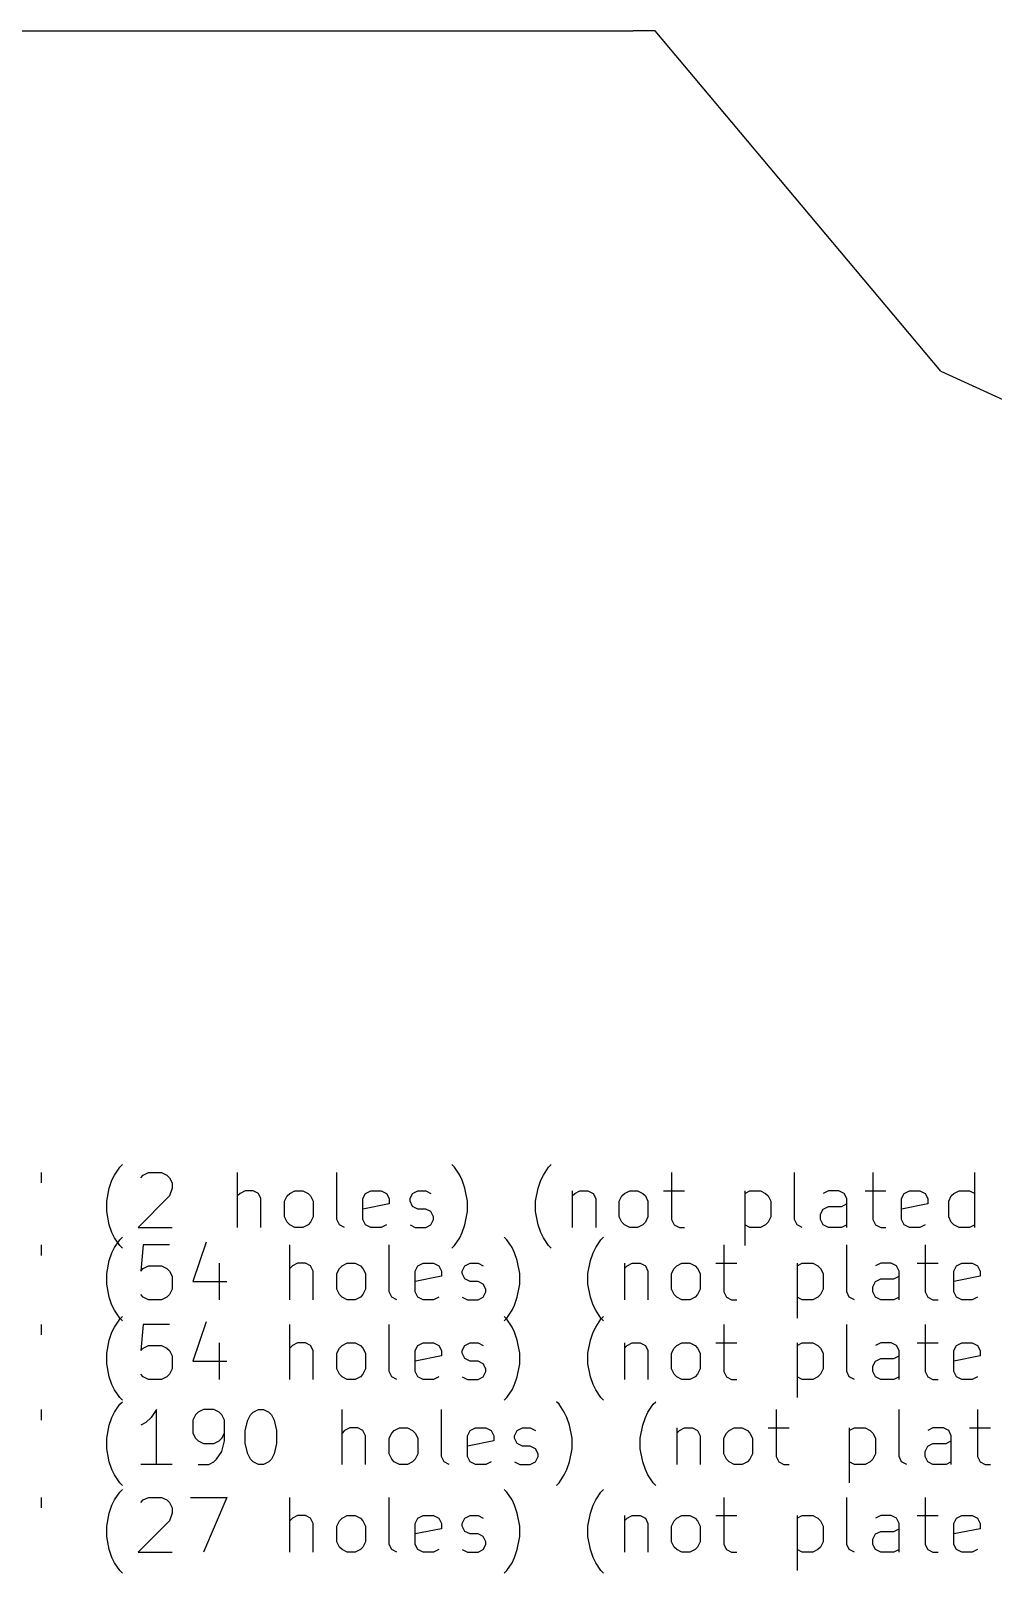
# Model space of a CAD drawing. Extents: x 81 to 220, y -169 to -27.
# Drawn here: x 115.4 to 150.4, y -169.1 to -112.9 of the extents above; entities that cross this region are included whole.
import ezdxf

# ---------------------------------------------------------------- set-up
doc = ezdxf.new("R2010")
doc.units = 0
doc.layers.add('BLACK', color=7, linetype='CONTINUOUS')

msp = doc.modelspace()

# ---------------------------------------------------------------- linework, layer by layer
at = {"layer": 'BLACK', "linetype": 'CONTINUOUS'}
for p, q in [((83.8939, -112.9361), (132.2939, -112.9361)), ((132.2939, -112.9361), (137.2939, -112.9361)), ((138.0939, -112.9361), (137.2939, -112.9361)), ((148.4939, -125.3361), (138.0939, -112.9361)), ((148.4939, -125.3361), (187.4939, -143.2361)), ((115.737161, -154.537005), (115.737161, -154.917957)), ((118.403828, -154.632243), (118.594304, -154.346528)), ((118.594304, -154.346528), (118.689543, -154.25129)), ((119.451447, -154.632243), (119.641923, -154.537005)), ((119.641923, -154.537005), (120.118114, -154.537005)), ((120.118114, -154.537005), (120.30859, -154.632243)), ((122.880019, -156.537005), (122.880019, -154.537005)), ((126.499067, -156.25129), (126.499067, -154.537005)), ((130.784782, -154.346528), (130.689544, -154.25129)), ((130.975258, -154.632243), (130.784782, -154.346528)), ((134.022877, -154.632243), (134.213353, -154.346528)), ((134.213353, -154.346528), (134.308592, -154.25129)), ((138.689544, -154.537005), (138.689544, -156.25129)), ((143.165735, -156.25129), (143.165735, -154.537005)), ((146.022878, -154.537005), (146.022878, -156.25129)), ((149.737164, -156.537005), (149.737164, -154.537005)), ((118.118114, -155.584624), (118.213352, -155.108433)), ((118.213352, -155.108433), (118.30859, -154.822719)), ((118.30859, -154.822719), (118.403828, -154.632243)), ((119.356209, -154.727481), (119.451447, -154.632243)), ((120.30859, -154.632243), (120.403828, -154.727481)), ((120.403828, -154.727481), (120.499066, -154.917957)), ((120.499066, -155.108433), (120.403828, -155.394147)), ((120.499066, -154.917957), (120.499066, -155.108433)), ((131.070496, -154.822719), (130.975258, -154.632243)), ((131.165734, -155.108433), (131.070496, -154.822719)), ((131.260972, -155.584624), (131.165734, -155.108433)), ((133.737163, -155.584624), (133.832401, -155.108433)), ((133.832401, -155.108433), (133.927639, -154.822719)), ((133.927639, -154.822719), (134.022877, -154.632243)), ((118.118114, -155.965576), (118.118114, -155.584624)), ((120.403828, -155.394147), (119.260971, -156.537005)), ((122.975257, -155.298909), (122.880019, -155.394147)), ((123.165733, -155.203671), (122.975257, -155.298909)), ((123.451448, -155.203671), (123.165733, -155.203671)), ((123.641924, -155.298909), (123.451448, -155.203671)), ((123.737162, -155.489386), (123.641924, -155.298909)), ((123.737162, -156.537005), (123.737162, -155.489386)), ((124.594305, -155.584624), (124.689543, -155.394147)), ((124.594305, -156.156052), (124.594305, -155.584624)), ((124.689543, -155.394147), (124.784781, -155.298909)), ((124.784781, -155.298909), (124.975257, -155.203671)), ((124.975257, -155.203671), (125.260972, -155.203671)), ((125.260972, -155.203671), (125.451448, -155.298909)), ((125.451448, -155.298909), (125.546686, -155.394147)), ((125.546686, -155.394147), (125.641924, -155.584624)), ((125.641924, -155.584624), (125.641924, -156.156052)), ((127.451448, -155.489386), (127.546686, -155.298909)), ((127.451448, -156.25129), (127.451448, -155.489386)), ((128.403829, -155.679862), (127.451448, -155.870338)), ((127.546686, -155.298909), (127.737162, -155.203671)), ((127.737162, -155.203671), (128.118115, -155.203671)), ((128.118115, -155.203671), (128.308591, -155.298909)), ((128.308591, -155.298909), (128.403829, -155.489386)), ((128.403829, -155.489386), (128.403829, -155.679862)), ((129.165734, -155.489386), (129.260972, -155.298909)), ((129.165734, -155.584624), (129.165734, -155.489386)), ((129.260972, -155.7751), (129.165734, -155.584624)), ((129.260972, -155.298909), (129.451448, -155.203671)), ((129.451448, -155.203671), (129.737162, -155.203671)), ((129.737162, -155.203671), (129.927639, -155.298909)), ((131.260972, -155.965576), (131.260972, -155.584624)), ((133.737163, -155.965576), (133.737163, -155.584624)), ((135.070496, -155.203671), (135.070496, -156.537005)), ((135.070496, -155.394147), (135.165734, -155.298909)), ((135.165734, -155.298909), (135.35621, -155.203671)), ((135.35621, -155.203671), (135.641925, -155.203671)), ((135.641925, -155.203671), (135.832401, -155.298909)), ((135.832401, -155.298909), (135.927639, -155.489386)), ((135.927639, -155.489386), (135.927639, -156.537005)), ((136.784782, -155.584624), (136.88002, -155.394147)), ((136.784782, -156.156052), (136.784782, -155.584624)), ((136.88002, -155.394147), (136.975258, -155.298909)), ((136.975258, -155.298909), (137.165734, -155.203671)), ((137.165734, -155.203671), (137.451449, -155.203671)), ((137.451449, -155.203671), (137.641925, -155.298909)), ((137.641925, -155.298909), (137.737163, -155.394147)), ((137.737163, -155.394147), (137.832401, -155.584624)), ((137.832401, -155.584624), (137.832401, -156.156052)), ((138.40383, -155.203671), (139.165734, -155.203671)), ((141.356211, -155.203671), (141.356211, -157.203671)), ((141.356211, -155.298909), (141.546687, -155.203671)), ((141.546687, -155.203671), (141.92764, -155.203671)), ((141.92764, -155.203671), (142.118116, -155.298909)), ((142.118116, -155.298909), (142.213354, -155.394147)), ((142.213354, -155.394147), (142.308592, -155.584624)), ((142.308592, -155.584624), (142.308592, -156.156052)), ((144.40383, -155.203671), (144.213354, -155.298909)), ((144.784783, -155.203671), (144.40383, -155.203671)), ((144.975259, -155.298909), (144.784783, -155.203671)), ((144.880021, -155.7751), (145.070497, -155.679862)), ((145.070497, -155.489386), (144.975259, -155.298909)), ((145.070497, -156.537005), (145.070497, -155.489386)), ((145.737164, -155.203671), (146.499068, -155.203671)), ((147.070497, -155.489386), (147.165735, -155.298909)), ((147.070497, -156.25129), (147.070497, -155.489386)), ((148.022878, -155.679862), (147.070497, -155.870338)), ((147.165735, -155.298909), (147.356211, -155.203671)), ((147.356211, -155.203671), (147.737164, -155.203671)), ((147.737164, -155.203671), (147.92764, -155.298909)), ((147.92764, -155.298909), (148.022878, -155.489386)), ((148.022878, -155.489386), (148.022878, -155.679862)), ((148.784783, -155.584624), (148.880021, -155.394147)), ((148.784783, -156.156052), (148.784783, -155.584624)), ((148.880021, -155.394147), (148.975259, -155.298909)), ((148.975259, -155.298909), (149.165735, -155.203671)), ((149.165735, -155.203671), (149.546688, -155.203671)), ((149.546688, -155.203671), (149.737164, -155.298909)), ((118.213352, -156.441767), (118.118114, -155.965576)), ((124.689543, -156.346528), (124.594305, -156.156052)), ((125.641924, -156.156052), (125.546686, -156.346528)), ((129.451448, -155.870338), (129.260972, -155.7751)), ((129.737162, -155.870338), (129.451448, -155.870338)), ((129.927639, -155.965576), (129.737162, -155.870338)), ((130.022877, -156.156052), (129.927639, -155.965576)), ((130.022877, -156.25129), (130.022877, -156.156052)), ((131.165734, -156.441767), (131.260972, -155.965576)), ((133.832401, -156.441767), (133.737163, -155.965576)), ((136.88002, -156.346528), (136.784782, -156.156052)), ((137.832401, -156.156052), (137.737163, -156.346528)), ((142.308592, -156.156052), (142.213354, -156.346528)), ((144.118116, -156.060814), (144.213354, -155.870338)), ((144.118116, -156.25129), (144.118116, -156.060814)), ((144.213354, -155.870338), (144.40383, -155.7751)), ((144.40383, -155.7751), (144.880021, -155.7751)), ((148.880021, -156.346528), (148.784783, -156.156052)), ((118.30859, -156.727481), (118.213352, -156.441767)), ((118.403828, -156.917957), (118.30859, -156.727481)), ((119.260971, -156.537005), (120.499066, -156.537005)), ((124.784781, -156.441767), (124.689543, -156.346528)), ((124.975257, -156.537005), (124.784781, -156.441767)), ((125.260972, -156.537005), (124.975257, -156.537005)), ((125.451448, -156.441767), (125.260972, -156.537005)), ((125.546686, -156.346528), (125.451448, -156.441767)), ((126.594305, -156.441767), (126.499067, -156.25129)), ((126.784781, -156.537005), (126.594305, -156.441767)), ((127.546686, -156.441767), (127.451448, -156.25129)), ((127.737162, -156.537005), (127.546686, -156.441767)), ((128.118115, -156.537005), (127.737162, -156.537005)), ((128.308591, -156.441767), (128.118115, -156.537005)), ((129.165734, -156.441767), (129.35621, -156.537005)), ((129.35621, -156.537005), (129.737162, -156.537005)), ((129.737162, -156.537005), (129.927639, -156.441767)), ((129.927639, -156.441767), (130.022877, -156.25129)), ((130.975258, -156.917957), (131.070496, -156.727481)), ((131.070496, -156.727481), (131.165734, -156.441767)), ((133.927639, -156.727481), (133.832401, -156.441767)), ((134.022877, -156.917957), (133.927639, -156.727481)), ((136.975258, -156.441767), (136.88002, -156.346528)), ((137.165734, -156.537005), (136.975258, -156.441767)), ((137.451449, -156.537005), (137.165734, -156.537005)), ((137.641925, -156.441767), (137.451449, -156.537005)), ((137.737163, -156.346528), (137.641925, -156.441767)), ((138.689544, -156.25129), (138.784782, -156.441767)), ((138.784782, -156.441767), (138.975258, -156.537005)), ((138.975258, -156.537005), (139.165734, -156.537005)), ((141.546687, -156.537005), (141.356211, -156.441767)), ((141.92764, -156.537005), (141.546687, -156.537005)), ((142.118116, -156.441767), (141.92764, -156.537005)), ((142.213354, -156.346528), (142.118116, -156.441767)), ((143.260973, -156.441767), (143.165735, -156.25129)), ((143.451449, -156.537005), (143.260973, -156.441767)), ((144.213354, -156.441767), (144.118116, -156.25129)), ((144.40383, -156.537005), (144.213354, -156.441767)), ((144.880021, -156.537005), (144.40383, -156.537005)), ((145.070497, -156.441767), (144.880021, -156.537005)), ((146.022878, -156.25129), (146.118116, -156.441767)), ((146.118116, -156.441767), (146.308592, -156.537005)), ((146.308592, -156.537005), (146.499068, -156.537005)), ((147.165735, -156.441767), (147.070497, -156.25129)), ((147.356211, -156.537005), (147.165735, -156.441767)), ((147.737164, -156.537005), (147.356211, -156.537005)), ((147.92764, -156.441767), (147.737164, -156.537005)), ((148.975259, -156.441767), (148.880021, -156.346528)), ((149.165735, -156.537005), (148.975259, -156.441767)), ((149.546688, -156.537005), (149.165735, -156.537005)), ((149.737164, -156.441767), (149.546688, -156.537005)), ((115.737161, -157.177005), (115.737161, -157.557957)), ((118.30859, -157.462719), (118.403828, -157.272243)), ((118.594304, -157.203671), (118.403828, -156.917957)), ((118.403828, -157.272243), (118.594304, -156.986528)), ((118.594304, -156.986528), (118.689543, -156.89129)), ((118.689543, -157.298909), (118.594304, -157.203671)), ((119.451447, -157.177005), (119.356209, -158.129386)), ((120.403828, -157.177005), (119.451447, -157.177005)), ((121.737161, -157.081767), (121.260971, -158.510338)), ((124.784781, -159.177005), (124.784781, -157.177005)), ((128.403829, -158.89129), (128.403829, -157.177005)), ((130.689544, -157.298909), (130.784782, -157.203671)), ((130.784782, -157.203671), (130.975258, -156.917957)), ((132.689544, -156.986528), (132.594306, -156.89129)), ((132.88002, -157.272243), (132.689544, -156.986528)), ((132.975258, -157.462719), (132.88002, -157.272243)), ((134.213353, -157.203671), (134.022877, -156.917957)), ((134.308592, -157.298909), (134.213353, -157.203671)), ((135.832401, -157.462719), (135.927639, -157.272243)), ((135.927639, -157.272243), (136.118115, -156.986528)), ((136.118115, -156.986528), (136.213354, -156.89129)), ((140.594306, -157.177005), (140.594306, -158.89129)), ((145.070497, -158.89129), (145.070497, -157.177005)), ((147.92764, -157.177005), (147.92764, -158.89129)), ((118.118114, -158.224624), (118.213352, -157.748433)), ((118.213352, -157.748433), (118.30859, -157.462719)), ((122.213352, -157.843671), (122.213352, -159.177005)), ((125.070495, -157.843671), (124.880019, -157.938909)), ((125.35621, -157.843671), (125.070495, -157.843671)), ((125.546686, -157.938909), (125.35621, -157.843671)), ((126.689543, -157.938909), (126.880019, -157.843671)), ((126.880019, -157.843671), (127.165734, -157.843671)), ((127.165734, -157.843671), (127.35621, -157.938909)), ((129.451448, -157.938909), (129.641924, -157.843671)), ((129.641924, -157.843671), (130.022877, -157.843671)), ((130.022877, -157.843671), (130.213353, -157.938909)), ((131.165734, -157.938909), (131.35621, -157.843671)), ((131.35621, -157.843671), (131.641924, -157.843671)), ((131.641924, -157.843671), (131.832401, -157.938909)), ((133.070496, -157.748433), (132.975258, -157.462719)), ((133.165734, -158.224624), (133.070496, -157.748433)), ((135.641925, -158.224624), (135.737163, -157.748433)), ((135.737163, -157.748433), (135.832401, -157.462719)), ((136.975258, -157.843671), (136.975258, -159.177005)), ((137.070496, -157.938909), (137.260972, -157.843671)), ((137.260972, -157.843671), (137.546687, -157.843671)), ((137.546687, -157.843671), (137.737163, -157.938909)), ((138.88002, -157.938909), (139.070496, -157.843671)), ((139.070496, -157.843671), (139.356211, -157.843671)), ((139.356211, -157.843671), (139.546687, -157.938909)), ((140.308592, -157.843671), (141.070496, -157.843671)), ((143.260973, -157.843671), (143.260973, -159.843671)), ((143.260973, -157.938909), (143.451449, -157.843671)), ((143.451449, -157.843671), (143.832402, -157.843671)), ((143.832402, -157.843671), (144.022878, -157.938909)), ((146.308592, -157.843671), (146.118116, -157.938909)), ((146.689545, -157.843671), (146.308592, -157.843671)), ((146.880021, -157.938909), (146.689545, -157.843671)), ((147.641926, -157.843671), (148.40383, -157.843671)), ((149.070497, -157.938909), (149.260973, -157.843671)), ((149.260973, -157.843671), (149.641926, -157.843671)), ((149.641926, -157.843671), (149.832402, -157.938909)), ((118.118114, -158.605576), (118.118114, -158.224624)), ((119.356209, -158.129386), (119.451447, -158.034147)), ((119.451447, -158.034147), (119.641923, -157.938909)), ((119.641923, -157.938909), (120.118114, -157.938909)), ((120.118114, -157.938909), (120.30859, -158.034147)), ((120.30859, -158.034147), (120.403828, -158.129386)), ((120.403828, -158.129386), (120.499066, -158.319862)), ((120.499066, -158.319862), (120.499066, -158.796052)), ((124.880019, -157.938909), (124.784781, -158.034147)), ((125.641924, -158.129386), (125.546686, -157.938909)), ((125.641924, -159.177005), (125.641924, -158.129386)), ((126.499067, -158.224624), (126.594305, -158.034147)), ((126.499067, -158.796052), (126.499067, -158.224624)), ((126.594305, -158.034147), (126.689543, -157.938909)), ((127.35621, -157.938909), (127.451448, -158.034147)), ((127.451448, -158.034147), (127.546686, -158.224624)), ((127.546686, -158.224624), (127.546686, -158.796052)), ((129.35621, -158.129386), (129.451448, -157.938909)), ((129.35621, -158.89129), (129.35621, -158.129386)), ((130.308591, -158.319862), (129.35621, -158.510338)), ((130.213353, -157.938909), (130.308591, -158.129386)), ((130.308591, -158.129386), (130.308591, -158.319862)), ((131.070496, -158.129386), (131.165734, -157.938909)), ((131.070496, -158.224624), (131.070496, -158.129386)), ((131.165734, -158.4151), (131.070496, -158.224624)), ((131.35621, -158.510338), (131.165734, -158.4151)), ((133.165734, -158.605576), (133.165734, -158.224624)), ((135.641925, -158.605576), (135.641925, -158.224624)), ((136.975258, -158.034147), (137.070496, -157.938909)), ((137.737163, -157.938909), (137.832401, -158.129386)), ((137.832401, -158.129386), (137.832401, -159.177005)), ((138.689544, -158.224624), (138.784782, -158.034147)), ((138.689544, -158.796052), (138.689544, -158.224624)), ((138.784782, -158.034147), (138.88002, -157.938909)), ((139.546687, -157.938909), (139.641925, -158.034147)), ((139.641925, -158.034147), (139.737163, -158.224624)), ((139.737163, -158.224624), (139.737163, -158.796052)), ((144.022878, -157.938909), (144.118116, -158.034147)), ((144.118116, -158.034147), (144.213354, -158.224624)), ((144.213354, -158.224624), (144.213354, -158.796052)), ((146.118116, -158.510338), (146.308592, -158.4151)), ((146.308592, -158.4151), (146.784783, -158.4151)), ((146.784783, -158.4151), (146.975259, -158.319862)), ((146.975259, -158.129386), (146.880021, -157.938909)), ((146.975259, -159.177005), (146.975259, -158.129386)), ((148.975259, -158.129386), (149.070497, -157.938909)), ((148.975259, -158.89129), (148.975259, -158.129386)), ((149.92764, -158.319862), (148.975259, -158.510338)), ((149.832402, -157.938909), (149.92764, -158.129386)), ((149.92764, -158.129386), (149.92764, -158.319862)), ((118.213352, -159.081767), (118.118114, -158.605576)), ((119.451447, -159.081767), (119.356209, -158.986528)), ((120.403828, -158.986528), (120.30859, -159.081767)), ((120.499066, -158.796052), (120.403828, -158.986528)), ((121.260971, -158.510338), (122.499066, -158.510338)), ((126.594305, -158.986528), (126.499067, -158.796052)), ((126.689543, -159.081767), (126.594305, -158.986528)), ((127.451448, -158.986528), (127.35621, -159.081767)), ((127.546686, -158.796052), (127.451448, -158.986528)), ((128.499067, -159.081767), (128.403829, -158.89129)), ((129.451448, -159.081767), (129.35621, -158.89129)), ((131.641924, -158.510338), (131.35621, -158.510338)), ((131.832401, -158.605576), (131.641924, -158.510338)), ((131.927639, -158.796052), (131.832401, -158.605576)), ((131.832401, -159.081767), (131.927639, -158.89129)), ((131.927639, -158.89129), (131.927639, -158.796052)), ((133.070496, -159.081767), (133.165734, -158.605576)), ((135.737163, -159.081767), (135.641925, -158.605576)), ((138.784782, -158.986528), (138.689544, -158.796052)), ((138.88002, -159.081767), (138.784782, -158.986528)), ((139.641925, -158.986528), (139.546687, -159.081767)), ((139.737163, -158.796052), (139.641925, -158.986528)), ((140.594306, -158.89129), (140.689544, -159.081767)), ((144.118116, -158.986528), (144.022878, -159.081767)), ((144.213354, -158.796052), (144.118116, -158.986528)), ((145.165735, -159.081767), (145.070497, -158.89129)), ((146.022878, -158.700814), (146.118116, -158.510338)), ((146.022878, -158.89129), (146.022878, -158.700814)), ((146.118116, -159.081767), (146.022878, -158.89129)), ((147.92764, -158.89129), (148.022878, -159.081767)), ((149.070497, -159.081767), (148.975259, -158.89129)), ((118.30859, -159.367481), (118.213352, -159.081767)), ((118.403828, -159.557957), (118.30859, -159.367481)), ((118.594304, -159.843671), (118.403828, -159.557957)), ((119.641923, -159.177005), (119.451447, -159.081767)), ((120.118114, -159.177005), (119.641923, -159.177005)), ((120.30859, -159.081767), (120.118114, -159.177005)), ((126.880019, -159.177005), (126.689543, -159.081767)), ((127.165734, -159.177005), (126.880019, -159.177005)), ((127.35621, -159.081767), (127.165734, -159.177005)), ((128.689543, -159.177005), (128.499067, -159.081767)), ((129.641924, -159.177005), (129.451448, -159.081767)), ((130.022877, -159.177005), (129.641924, -159.177005)), ((130.213353, -159.081767), (130.022877, -159.177005)), ((131.070496, -159.081767), (131.260972, -159.177005)), ((131.260972, -159.177005), (131.641924, -159.177005)), ((131.641924, -159.177005), (131.832401, -159.081767)), ((132.689544, -159.843671), (132.88002, -159.557957)), ((132.88002, -159.557957), (132.975258, -159.367481)), ((132.975258, -159.367481), (133.070496, -159.081767)), ((135.832401, -159.367481), (135.737163, -159.081767)), ((135.927639, -159.557957), (135.832401, -159.367481)), ((136.118115, -159.843671), (135.927639, -159.557957)), ((139.070496, -159.177005), (138.88002, -159.081767)), ((139.356211, -159.177005), (139.070496, -159.177005)), ((139.546687, -159.081767), (139.356211, -159.177005)), ((140.689544, -159.081767), (140.88002, -159.177005)), ((140.88002, -159.177005), (141.070496, -159.177005)), ((143.451449, -159.177005), (143.260973, -159.081767)), ((143.832402, -159.177005), (143.451449, -159.177005)), ((144.022878, -159.081767), (143.832402, -159.177005)), ((145.356211, -159.177005), (145.165735, -159.081767)), ((146.308592, -159.177005), (146.118116, -159.081767)), ((146.784783, -159.177005), (146.308592, -159.177005)), ((146.975259, -159.081767), (146.784783, -159.177005)), ((148.022878, -159.081767), (148.213354, -159.177005)), ((148.213354, -159.177005), (148.40383, -159.177005)), ((149.260973, -159.177005), (149.070497, -159.081767)), ((149.641926, -159.177005), (149.260973, -159.177005)), ((149.832402, -159.081767), (149.641926, -159.177005)), ((115.737161, -160.077005), (115.737161, -160.457957)), ((118.30859, -160.362719), (118.403828, -160.172243)), ((118.403828, -160.172243), (118.594304, -159.886528)), ((118.594304, -159.886528), (118.689543, -159.79129)), ((118.689543, -159.938909), (118.594304, -159.843671)), ((119.451447, -160.077005), (119.356209, -161.029386)), ((120.403828, -160.077005), (119.451447, -160.077005)), ((121.737161, -159.981767), (121.260971, -161.410338)), ((124.784781, -162.077005), (124.784781, -160.077005)), ((128.403829, -161.79129), (128.403829, -160.077005)), ((132.689544, -159.886528), (132.594306, -159.79129)), ((132.594306, -159.938909), (132.689544, -159.843671)), ((132.88002, -160.172243), (132.689544, -159.886528)), ((132.975258, -160.362719), (132.88002, -160.172243)), ((135.832401, -160.362719), (135.927639, -160.172243)), ((135.927639, -160.172243), (136.118115, -159.886528)), ((136.118115, -159.886528), (136.213354, -159.79129)), ((136.213354, -159.938909), (136.118115, -159.843671)), ((140.594306, -160.077005), (140.594306, -161.79129)), ((145.070497, -161.79129), (145.070497, -160.077005)), ((147.92764, -160.077005), (147.92764, -161.79129)), ((118.118114, -161.124624), (118.213352, -160.648433)), ((118.213352, -160.648433), (118.30859, -160.362719)), ((133.070496, -160.648433), (132.975258, -160.362719)), ((133.165734, -161.124624), (133.070496, -160.648433)), ((135.641925, -161.124624), (135.737163, -160.648433)), ((135.737163, -160.648433), (135.832401, -160.362719)), ((118.118114, -161.505576), (118.118114, -161.124624)), ((119.356209, -161.029386), (119.451447, -160.934147)), ((119.451447, -160.934147), (119.641923, -160.838909)), ((119.641923, -160.838909), (120.118114, -160.838909)), ((120.118114, -160.838909), (120.30859, -160.934147)), ((120.30859, -160.934147), (120.403828, -161.029386)), ((120.403828, -161.029386), (120.499066, -161.219862)), ((120.499066, -161.219862), (120.499066, -161.696052)), ((122.213352, -160.743671), (122.213352, -162.077005)), ((124.880019, -160.838909), (124.784781, -160.934147)), ((125.070495, -160.743671), (124.880019, -160.838909)), ((125.35621, -160.743671), (125.070495, -160.743671)), ((125.546686, -160.838909), (125.35621, -160.743671)), ((125.641924, -161.029386), (125.546686, -160.838909)), ((125.641924, -162.077005), (125.641924, -161.029386)), ((126.499067, -161.124624), (126.594305, -160.934147)), ((126.499067, -161.696052), (126.499067, -161.124624)), ((126.594305, -160.934147), (126.689543, -160.838909)), ((126.689543, -160.838909), (126.880019, -160.743671)), ((126.880019, -160.743671), (127.165734, -160.743671)), ((127.165734, -160.743671), (127.35621, -160.838909)), ((127.35621, -160.838909), (127.451448, -160.934147)), ((127.451448, -160.934147), (127.546686, -161.124624)), ((127.546686, -161.124624), (127.546686, -161.696052)), ((129.35621, -161.029386), (129.451448, -160.838909)), ((129.35621, -161.79129), (129.35621, -161.029386)), ((130.308591, -161.219862), (129.35621, -161.410338)), ((129.451448, -160.838909), (129.641924, -160.743671)), ((129.641924, -160.743671), (130.022877, -160.743671)), ((130.022877, -160.743671), (130.213353, -160.838909)), ((130.213353, -160.838909), (130.308591, -161.029386)), ((130.308591, -161.029386), (130.308591, -161.219862)), ((131.070496, -161.029386), (131.165734, -160.838909)), ((131.070496, -161.124624), (131.070496, -161.029386)), ((131.165734, -161.3151), (131.070496, -161.124624)), ((131.165734, -160.838909), (131.35621, -160.743671)), ((131.35621, -160.743671), (131.641924, -160.743671)), ((131.641924, -160.743671), (131.832401, -160.838909)), ((133.165734, -161.505576), (133.165734, -161.124624)), ((135.641925, -161.505576), (135.641925, -161.124624)), ((136.975258, -160.743671), (136.975258, -162.077005)), ((136.975258, -160.934147), (137.070496, -160.838909)), ((137.070496, -160.838909), (137.260972, -160.743671)), ((137.260972, -160.743671), (137.546687, -160.743671)), ((137.546687, -160.743671), (137.737163, -160.838909)), ((137.737163, -160.838909), (137.832401, -161.029386)), ((137.832401, -161.029386), (137.832401, -162.077005)), ((138.689544, -161.124624), (138.784782, -160.934147)), ((138.689544, -161.696052), (138.689544, -161.124624)), ((138.784782, -160.934147), (138.88002, -160.838909)), ((138.88002, -160.838909), (139.070496, -160.743671)), ((139.070496, -160.743671), (139.356211, -160.743671)), ((139.356211, -160.743671), (139.546687, -160.838909)), ((139.546687, -160.838909), (139.641925, -160.934147)), ((139.641925, -160.934147), (139.737163, -161.124624)), ((139.737163, -161.124624), (139.737163, -161.696052)), ((140.308592, -160.743671), (141.070496, -160.743671)), ((143.260973, -160.743671), (143.260973, -162.743671)), ((143.260973, -160.838909), (143.451449, -160.743671)), ((143.451449, -160.743671), (143.832402, -160.743671)), ((143.832402, -160.743671), (144.022878, -160.838909)), ((144.022878, -160.838909), (144.118116, -160.934147)), ((144.118116, -160.934147), (144.213354, -161.124624)), ((144.213354, -161.124624), (144.213354, -161.696052)), ((146.308592, -160.743671), (146.118116, -160.838909)), ((146.689545, -160.743671), (146.308592, -160.743671)), ((146.880021, -160.838909), (146.689545, -160.743671)), ((146.784783, -161.3151), (146.975259, -161.219862)), ((146.975259, -161.029386), (146.880021, -160.838909)), ((146.975259, -162.077005), (146.975259, -161.029386)), ((147.641926, -160.743671), (148.40383, -160.743671)), ((148.975259, -161.029386), (149.070497, -160.838909)), ((148.975259, -161.79129), (148.975259, -161.029386)), ((149.92764, -161.219862), (148.975259, -161.410338)), ((149.070497, -160.838909), (149.260973, -160.743671)), ((149.260973, -160.743671), (149.641926, -160.743671)), ((149.641926, -160.743671), (149.832402, -160.838909)), ((149.832402, -160.838909), (149.92764, -161.029386)), ((149.92764, -161.029386), (149.92764, -161.219862)), ((118.213352, -161.981767), (118.118114, -161.505576)), ((120.499066, -161.696052), (120.403828, -161.886528)), ((121.260971, -161.410338), (122.499066, -161.410338)), ((126.594305, -161.886528), (126.499067, -161.696052)), ((127.546686, -161.696052), (127.451448, -161.886528)), ((128.499067, -161.981767), (128.403829, -161.79129)), ((129.451448, -161.981767), (129.35621, -161.79129)), ((131.35621, -161.410338), (131.165734, -161.3151)), ((131.641924, -161.410338), (131.35621, -161.410338)), ((131.832401, -161.505576), (131.641924, -161.410338)), ((131.927639, -161.696052), (131.832401, -161.505576)), ((131.832401, -161.981767), (131.927639, -161.79129)), ((131.927639, -161.79129), (131.927639, -161.696052)), ((133.070496, -161.981767), (133.165734, -161.505576)), ((135.737163, -161.981767), (135.641925, -161.505576)), ((138.784782, -161.886528), (138.689544, -161.696052)), ((139.737163, -161.696052), (139.641925, -161.886528)), ((140.594306, -161.79129), (140.689544, -161.981767)), ((144.213354, -161.696052), (144.118116, -161.886528)), ((145.165735, -161.981767), (145.070497, -161.79129)), ((146.022878, -161.600814), (146.118116, -161.410338)), ((146.022878, -161.79129), (146.022878, -161.600814)), ((146.118116, -161.981767), (146.022878, -161.79129)), ((146.118116, -161.410338), (146.308592, -161.3151)), ((146.308592, -161.3151), (146.784783, -161.3151)), ((147.92764, -161.79129), (148.022878, -161.981767)), ((149.070497, -161.981767), (148.975259, -161.79129)), ((118.30859, -162.267481), (118.213352, -161.981767)), ((118.403828, -162.457957), (118.30859, -162.267481)), ((119.451447, -161.981767), (119.356209, -161.886528)), ((119.641923, -162.077005), (119.451447, -161.981767)), ((120.118114, -162.077005), (119.641923, -162.077005)), ((120.30859, -161.981767), (120.118114, -162.077005)), ((120.403828, -161.886528), (120.30859, -161.981767)), ((126.689543, -161.981767), (126.594305, -161.886528)), ((126.880019, -162.077005), (126.689543, -161.981767)), ((127.165734, -162.077005), (126.880019, -162.077005)), ((127.35621, -161.981767), (127.165734, -162.077005)), ((127.451448, -161.886528), (127.35621, -161.981767)), ((128.689543, -162.077005), (128.499067, -161.981767)), ((129.641924, -162.077005), (129.451448, -161.981767)), ((130.022877, -162.077005), (129.641924, -162.077005)), ((130.213353, -161.981767), (130.022877, -162.077005)), ((131.070496, -161.981767), (131.260972, -162.077005)), ((131.260972, -162.077005), (131.641924, -162.077005)), ((131.641924, -162.077005), (131.832401, -161.981767)), ((132.88002, -162.457957), (132.975258, -162.267481)), ((132.975258, -162.267481), (133.070496, -161.981767)), ((135.832401, -162.267481), (135.737163, -161.981767)), ((135.927639, -162.457957), (135.832401, -162.267481)), ((138.88002, -161.981767), (138.784782, -161.886528)), ((139.070496, -162.077005), (138.88002, -161.981767)), ((139.356211, -162.077005), (139.070496, -162.077005)), ((139.546687, -161.981767), (139.356211, -162.077005)), ((139.641925, -161.886528), (139.546687, -161.981767)), ((140.689544, -161.981767), (140.88002, -162.077005)), ((140.88002, -162.077005), (141.070496, -162.077005)), ((143.451449, -162.077005), (143.260973, -161.981767)), ((143.832402, -162.077005), (143.451449, -162.077005)), ((144.022878, -161.981767), (143.832402, -162.077005)), ((144.118116, -161.886528), (144.022878, -161.981767)), ((145.356211, -162.077005), (145.165735, -161.981767)), ((146.308592, -162.077005), (146.118116, -161.981767)), ((146.784783, -162.077005), (146.308592, -162.077005)), ((146.975259, -161.981767), (146.784783, -162.077005)), ((148.022878, -161.981767), (148.213354, -162.077005)), ((148.213354, -162.077005), (148.40383, -162.077005)), ((149.260973, -162.077005), (149.070497, -161.981767)), ((149.641926, -162.077005), (149.260973, -162.077005)), ((149.832402, -161.981767), (149.641926, -162.077005)), ((118.594304, -162.743671), (118.403828, -162.457957)), ((118.403828, -163.272243), (118.594304, -162.986528)), ((118.689543, -162.838909), (118.594304, -162.743671)), ((118.594304, -162.986528), (118.689543, -162.89129)), ((132.594306, -162.838909), (132.689544, -162.743671)), ((132.689544, -162.743671), (132.88002, -162.457957)), ((134.594306, -162.986528), (134.499068, -162.89129)), ((134.784782, -163.272243), (134.594306, -162.986528)), ((136.118115, -162.743671), (135.927639, -162.457957)), ((136.213354, -162.838909), (136.118115, -162.743671)), ((137.832401, -163.272243), (138.022877, -162.986528)), ((138.022877, -162.986528), (138.118116, -162.89129)), ((115.737161, -163.177005), (115.737161, -163.557957)), ((118.213352, -163.748433), (118.30859, -163.462719)), ((118.30859, -163.462719), (118.403828, -163.272243)), ((119.737161, -163.462719), (119.546685, -163.653195)), ((119.927637, -163.177005), (119.737161, -163.462719)), ((119.927637, -165.177005), (119.927637, -163.177005)), ((121.356209, -163.367481), (121.260971, -163.557957)), ((121.451447, -163.272243), (121.356209, -163.367481)), ((121.641923, -163.177005), (121.451447, -163.272243)), ((122.022876, -163.177005), (121.641923, -163.177005)), ((122.213352, -163.272243), (122.022876, -163.177005)), ((122.30859, -163.367481), (122.213352, -163.272243)), ((122.403828, -163.557957), (122.30859, -163.367481)), ((123.260971, -163.557957), (123.356209, -163.367481)), ((123.356209, -163.367481), (123.451447, -163.272243)), ((123.451447, -163.272243), (123.641923, -163.177005)), ((123.641923, -163.177005), (123.8324, -163.177005)), ((123.8324, -163.177005), (124.022876, -163.272243)), ((124.022876, -163.272243), (124.118114, -163.367481)), ((124.118114, -163.367481), (124.213352, -163.557957)), ((126.689543, -165.177005), (126.689543, -163.177005)), ((130.308591, -164.89129), (130.308591, -163.177005)), ((134.88002, -163.462719), (134.784782, -163.272243)), ((134.975258, -163.748433), (134.88002, -163.462719)), ((137.641925, -163.748433), (137.737163, -163.462719)), ((137.737163, -163.462719), (137.832401, -163.272243)), ((142.499068, -163.177005), (142.499068, -164.89129)), ((146.975259, -164.89129), (146.975259, -163.177005)), ((149.832402, -163.177005), (149.832402, -164.89129)), ((118.118114, -164.224624), (118.213352, -163.748433)), ((119.546685, -163.653195), (119.356209, -163.748433)), ((121.260971, -163.557957), (121.260971, -164.034147)), ((121.260971, -164.034147), (121.356209, -164.224624)), ((122.30859, -164.224624), (122.403828, -164.034147)), ((122.403828, -164.319862), (122.403828, -163.557957)), ((123.165733, -163.938909), (123.260971, -163.557957)), ((123.165733, -164.4151), (123.165733, -163.938909)), ((124.213352, -163.557957), (124.30859, -163.938909)), ((124.30859, -163.938909), (124.30859, -164.4151)), ((126.784781, -163.938909), (126.689543, -164.034147)), ((126.975257, -163.843671), (126.784781, -163.938909)), ((127.260972, -163.843671), (126.975257, -163.843671)), ((127.451448, -163.938909), (127.260972, -163.843671)), ((127.546686, -164.129386), (127.451448, -163.938909)), ((128.403829, -164.224624), (128.499067, -164.034147)), ((128.499067, -164.034147), (128.594305, -163.938909)), ((128.594305, -163.938909), (128.784781, -163.843671)), ((128.784781, -163.843671), (129.070496, -163.843671)), ((129.070496, -163.843671), (129.260972, -163.938909)), ((129.260972, -163.938909), (129.35621, -164.034147)), ((129.35621, -164.034147), (129.451448, -164.224624)), ((131.260972, -164.129386), (131.35621, -163.938909)), ((131.35621, -163.938909), (131.546686, -163.843671)), ((131.546686, -163.843671), (131.927639, -163.843671)), ((131.927639, -163.843671), (132.118115, -163.938909)), ((132.118115, -163.938909), (132.213353, -164.129386)), ((132.975258, -164.129386), (133.070496, -163.938909)), ((133.070496, -163.938909), (133.260972, -163.843671)), ((133.260972, -163.843671), (133.546686, -163.843671)), ((133.546686, -163.843671), (133.737163, -163.938909)), ((135.070496, -164.224624), (134.975258, -163.748433)), ((137.546687, -164.224624), (137.641925, -163.748433)), ((138.88002, -163.843671), (138.88002, -165.177005)), ((138.88002, -164.034147), (138.975258, -163.938909)), ((138.975258, -163.938909), (139.165734, -163.843671)), ((139.165734, -163.843671), (139.451449, -163.843671)), ((139.451449, -163.843671), (139.641925, -163.938909)), ((139.641925, -163.938909), (139.737163, -164.129386)), ((140.594306, -164.224624), (140.689544, -164.034147)), ((140.689544, -164.034147), (140.784782, -163.938909)), ((140.784782, -163.938909), (140.975258, -163.843671)), ((140.975258, -163.843671), (141.260973, -163.843671)), ((141.260973, -163.843671), (141.451449, -163.938909)), ((141.451449, -163.938909), (141.546687, -164.034147)), ((141.546687, -164.034147), (141.641925, -164.224624)), ((142.213354, -163.843671), (142.975258, -163.843671)), ((145.165735, -163.843671), (145.165735, -165.843671)), ((145.165735, -163.938909), (145.356211, -163.843671)), ((145.356211, -163.843671), (145.737164, -163.843671)), ((145.737164, -163.843671), (145.92764, -163.938909)), ((145.92764, -163.938909), (146.022878, -164.034147)), ((146.022878, -164.034147), (146.118116, -164.224624)), ((148.213354, -163.843671), (148.022878, -163.938909)), ((148.594307, -163.843671), (148.213354, -163.843671)), ((148.784783, -163.938909), (148.594307, -163.843671)), ((148.880021, -164.129386), (148.784783, -163.938909)), ((149.546688, -163.843671), (150.308592, -163.843671)), ((118.118114, -164.605576), (118.118114, -164.224624)), ((118.213352, -165.081767), (118.118114, -164.605576)), ((121.356209, -164.224624), (121.451447, -164.319862)), ((121.451447, -164.319862), (121.641923, -164.4151)), ((121.641923, -164.4151), (122.022876, -164.4151)), ((122.022876, -164.4151), (122.213352, -164.319862)), ((122.213352, -164.319862), (122.30859, -164.224624)), ((122.30859, -164.700814), (122.403828, -164.319862)), ((123.260971, -164.796052), (123.165733, -164.4151)), ((124.30859, -164.4151), (124.213352, -164.796052)), ((127.546686, -165.177005), (127.546686, -164.129386)), ((128.403829, -164.796052), (128.403829, -164.224624)), ((129.451448, -164.224624), (129.451448, -164.796052)), ((131.260972, -164.89129), (131.260972, -164.129386)), ((132.213353, -164.319862), (131.260972, -164.510338)), ((132.213353, -164.129386), (132.213353, -164.319862)), ((132.975258, -164.224624), (132.975258, -164.129386)), ((133.070496, -164.4151), (132.975258, -164.224624)), ((133.260972, -164.510338), (133.070496, -164.4151)), ((133.546686, -164.510338), (133.260972, -164.510338)), ((133.737163, -164.605576), (133.546686, -164.510338)), ((133.832401, -164.796052), (133.737163, -164.605576)), ((134.975258, -165.081767), (135.070496, -164.605576)), ((135.070496, -164.605576), (135.070496, -164.224624)), ((137.546687, -164.605576), (137.546687, -164.224624)), ((137.641925, -165.081767), (137.546687, -164.605576)), ((139.737163, -164.129386), (139.737163, -165.177005)), ((140.594306, -164.796052), (140.594306, -164.224624)), ((141.641925, -164.224624), (141.641925, -164.796052)), ((146.118116, -164.224624), (146.118116, -164.796052)), ((147.92764, -164.700814), (148.022878, -164.510338)), ((148.022878, -164.510338), (148.213354, -164.4151)), ((148.213354, -164.4151), (148.689545, -164.4151)), ((148.689545, -164.4151), (148.880021, -164.319862)), ((148.880021, -165.177005), (148.880021, -164.129386)), ((118.30859, -165.367481), (118.213352, -165.081767)), ((120.499066, -165.177005), (119.356209, -165.177005)), ((121.451447, -165.177005), (121.832399, -165.177005)), ((121.832399, -165.177005), (122.022876, -165.081767)), ((122.022876, -165.081767), (122.118114, -164.986528)), ((122.118114, -164.986528), (122.30859, -164.700814)), ((123.356209, -164.986528), (123.260971, -164.796052)), ((123.451447, -165.081767), (123.356209, -164.986528)), ((123.641923, -165.177005), (123.451447, -165.081767)), ((123.8324, -165.177005), (123.641923, -165.177005)), ((124.022876, -165.081767), (123.8324, -165.177005)), ((124.118114, -164.986528), (124.022876, -165.081767)), ((124.213352, -164.796052), (124.118114, -164.986528)), ((128.499067, -164.986528), (128.403829, -164.796052)), ((128.594305, -165.081767), (128.499067, -164.986528)), ((128.784781, -165.177005), (128.594305, -165.081767)), ((129.070496, -165.177005), (128.784781, -165.177005)), ((129.260972, -165.081767), (129.070496, -165.177005)), ((129.35621, -164.986528), (129.260972, -165.081767)), ((129.451448, -164.796052), (129.35621, -164.986528)), ((130.403829, -165.081767), (130.308591, -164.89129)), ((130.594305, -165.177005), (130.403829, -165.081767)), ((131.35621, -165.081767), (131.260972, -164.89129)), ((131.546686, -165.177005), (131.35621, -165.081767)), ((131.927639, -165.177005), (131.546686, -165.177005)), ((132.118115, -165.081767), (131.927639, -165.177005)), ((132.975258, -165.081767), (133.165734, -165.177005)), ((133.165734, -165.177005), (133.546686, -165.177005)), ((133.546686, -165.177005), (133.737163, -165.081767)), ((133.737163, -165.081767), (133.832401, -164.89129)), ((133.832401, -164.89129), (133.832401, -164.796052)), ((134.88002, -165.367481), (134.975258, -165.081767)), ((137.737163, -165.367481), (137.641925, -165.081767)), ((140.689544, -164.986528), (140.594306, -164.796052)), ((140.784782, -165.081767), (140.689544, -164.986528)), ((140.975258, -165.177005), (140.784782, -165.081767)), ((141.260973, -165.177005), (140.975258, -165.177005)), ((141.451449, -165.081767), (141.260973, -165.177005)), ((141.546687, -164.986528), (141.451449, -165.081767)), ((141.641925, -164.796052), (141.546687, -164.986528)), ((142.499068, -164.89129), (142.594306, -165.081767)), ((142.594306, -165.081767), (142.784782, -165.177005)), ((142.784782, -165.177005), (142.975258, -165.177005)), ((145.356211, -165.177005), (145.165735, -165.081767)), ((145.737164, -165.177005), (145.356211, -165.177005)), ((145.92764, -165.081767), (145.737164, -165.177005)), ((146.022878, -164.986528), (145.92764, -165.081767)), ((146.118116, -164.796052), (146.022878, -164.986528)), ((147.070497, -165.081767), (146.975259, -164.89129)), ((147.260973, -165.177005), (147.070497, -165.081767)), ((147.92764, -164.89129), (147.92764, -164.700814)), ((148.022878, -165.081767), (147.92764, -164.89129)), ((148.213354, -165.177005), (148.022878, -165.081767)), ((148.689545, -165.177005), (148.213354, -165.177005)), ((148.880021, -165.081767), (148.689545, -165.177005)), ((149.832402, -164.89129), (149.92764, -165.081767)), ((149.92764, -165.081767), (150.118116, -165.177005)), ((150.118116, -165.177005), (150.308592, -165.177005)), ((118.403828, -165.557957), (118.30859, -165.367481)), ((118.594304, -165.843671), (118.403828, -165.557957)), ((134.594306, -165.843671), (134.784782, -165.557957)), ((134.784782, -165.557957), (134.88002, -165.367481)), ((137.832401, -165.557957), (137.737163, -165.367481)), ((138.022877, -165.843671), (137.832401, -165.557957)), ((118.403828, -166.472243), (118.594304, -166.186528)), ((118.689543, -165.938909), (118.594304, -165.843671)), ((118.594304, -166.186528), (118.689543, -166.09129)), ((132.689544, -166.186528), (132.594306, -166.09129)), ((132.88002, -166.472243), (132.689544, -166.186528)), ((134.499068, -165.938909), (134.594306, -165.843671)), ((135.927639, -166.472243), (136.118115, -166.186528)), ((136.118115, -166.186528), (136.213354, -166.09129)), ((138.118116, -165.938909), (138.022877, -165.843671)), ((115.737161, -166.377005), (115.737161, -166.757957)), ((118.213352, -166.948433), (118.30859, -166.662719)), ((118.30859, -166.662719), (118.403828, -166.472243)), ((119.356209, -166.567481), (119.451447, -166.472243)), ((119.451447, -166.472243), (119.641923, -166.377005)), ((119.641923, -166.377005), (120.118114, -166.377005)), ((120.118114, -166.377005), (120.30859, -166.472243)), ((120.30859, -166.472243), (120.403828, -166.567481)), ((120.403828, -166.567481), (120.499066, -166.757957)), ((120.499066, -166.757957), (120.499066, -166.948433)), ((121.165733, -166.377005), (122.499066, -166.377005)), ((122.499066, -166.377005), (121.641923, -168.377005)), ((124.784781, -168.377005), (124.784781, -166.377005)), ((128.403829, -168.09129), (128.403829, -166.377005)), ((132.975258, -166.662719), (132.88002, -166.472243)), ((133.070496, -166.948433), (132.975258, -166.662719)), ((135.737163, -166.948433), (135.832401, -166.662719)), ((135.832401, -166.662719), (135.927639, -166.472243)), ((140.594306, -166.377005), (140.594306, -168.09129)), ((145.070497, -168.09129), (145.070497, -166.377005)), ((147.92764, -166.377005), (147.92764, -168.09129)), ((118.118114, -167.424624), (118.213352, -166.948433)), ((118.118114, -167.805576), (118.118114, -167.424624)), ((120.403828, -167.234147), (119.260971, -168.377005)), ((120.499066, -166.948433), (120.403828, -167.234147)), ((124.880019, -167.138909), (124.784781, -167.234147)), ((125.070495, -167.043671), (124.880019, -167.138909)), ((125.35621, -167.043671), (125.070495, -167.043671)), ((125.546686, -167.138909), (125.35621, -167.043671)), ((125.641924, -167.329386), (125.546686, -167.138909)), ((125.641924, -168.377005), (125.641924, -167.329386)), ((126.499067, -167.424624), (126.594305, -167.234147)), ((126.499067, -167.996052), (126.499067, -167.424624)), ((126.594305, -167.234147), (126.689543, -167.138909)), ((126.689543, -167.138909), (126.880019, -167.043671)), ((126.880019, -167.043671), (127.165734, -167.043671)), ((127.165734, -167.043671), (127.35621, -167.138909)), ((127.35621, -167.138909), (127.451448, -167.234147)), ((127.451448, -167.234147), (127.546686, -167.424624)), ((127.546686, -167.424624), (127.546686, -167.996052)), ((129.35621, -167.329386), (129.451448, -167.138909)), ((129.35621, -168.09129), (129.35621, -167.329386)), ((129.451448, -167.138909), (129.641924, -167.043671)), ((129.641924, -167.043671), (130.022877, -167.043671)), ((130.022877, -167.043671), (130.213353, -167.138909)), ((130.213353, -167.138909), (130.308591, -167.329386)), ((130.308591, -167.329386), (130.308591, -167.519862)), ((131.070496, -167.329386), (131.165734, -167.138909)), ((131.070496, -167.424624), (131.070496, -167.329386)), ((131.165734, -167.6151), (131.070496, -167.424624)), ((131.165734, -167.138909), (131.35621, -167.043671)), ((131.35621, -167.043671), (131.641924, -167.043671)), ((131.641924, -167.043671), (131.832401, -167.138909)), ((133.165734, -167.424624), (133.070496, -166.948433)), ((133.165734, -167.805576), (133.165734, -167.424624)), ((135.641925, -167.424624), (135.737163, -166.948433)), ((135.641925, -167.805576), (135.641925, -167.424624)), ((136.975258, -167.043671), (136.975258, -168.377005)), ((136.975258, -167.234147), (137.070496, -167.138909)), ((137.070496, -167.138909), (137.260972, -167.043671)), ((137.260972, -167.043671), (137.546687, -167.043671)), ((137.546687, -167.043671), (137.737163, -167.138909)), ((137.737163, -167.138909), (137.832401, -167.329386)), ((137.832401, -167.329386), (137.832401, -168.377005)), ((138.689544, -167.424624), (138.784782, -167.234147)), ((138.689544, -167.996052), (138.689544, -167.424624)), ((138.784782, -167.234147), (138.88002, -167.138909)), ((138.88002, -167.138909), (139.070496, -167.043671)), ((139.070496, -167.043671), (139.356211, -167.043671)), ((139.356211, -167.043671), (139.546687, -167.138909)), ((139.546687, -167.138909), (139.641925, -167.234147)), ((139.641925, -167.234147), (139.737163, -167.424624)), ((139.737163, -167.424624), (139.737163, -167.996052)), ((140.308592, -167.043671), (141.070496, -167.043671)), ((143.260973, -167.043671), (143.260973, -169.043671)), ((143.260973, -167.138909), (143.451449, -167.043671)), ((143.451449, -167.043671), (143.832402, -167.043671)), ((143.832402, -167.043671), (144.022878, -167.138909)), ((144.022878, -167.138909), (144.118116, -167.234147)), ((144.118116, -167.234147), (144.213354, -167.424624)), ((144.213354, -167.424624), (144.213354, -167.996052)), ((146.308592, -167.043671), (146.118116, -167.138909)), ((146.689545, -167.043671), (146.308592, -167.043671)), ((146.880021, -167.138909), (146.689545, -167.043671)), ((146.975259, -167.329386), (146.880021, -167.138909)), ((146.975259, -168.377005), (146.975259, -167.329386)), ((147.641926, -167.043671), (148.40383, -167.043671)), ((148.975259, -167.329386), (149.070497, -167.138909)), ((148.975259, -168.09129), (148.975259, -167.329386)), ((149.070497, -167.138909), (149.260973, -167.043671)), ((149.260973, -167.043671), (149.641926, -167.043671)), ((149.641926, -167.043671), (149.832402, -167.138909)), ((149.832402, -167.138909), (149.92764, -167.329386)), ((149.92764, -167.329386), (149.92764, -167.519862)), ((118.213352, -168.281767), (118.118114, -167.805576)), ((126.594305, -168.186528), (126.499067, -167.996052)), ((127.546686, -167.996052), (127.451448, -168.186528)), ((130.308591, -167.519862), (129.35621, -167.710338)), ((131.35621, -167.710338), (131.165734, -167.6151)), ((131.641924, -167.710338), (131.35621, -167.710338)), ((131.832401, -167.805576), (131.641924, -167.710338)), ((131.927639, -167.996052), (131.832401, -167.805576)), ((131.927639, -168.09129), (131.927639, -167.996052)), ((133.070496, -168.281767), (133.165734, -167.805576)), ((135.737163, -168.281767), (135.641925, -167.805576)), ((138.784782, -168.186528), (138.689544, -167.996052)), ((139.737163, -167.996052), (139.641925, -168.186528)), ((144.213354, -167.996052), (144.118116, -168.186528)), ((146.022878, -167.900814), (146.118116, -167.710338)), ((146.022878, -168.09129), (146.022878, -167.900814)), ((146.118116, -167.710338), (146.308592, -167.6151)), ((146.308592, -167.6151), (146.784783, -167.6151)), ((146.784783, -167.6151), (146.975259, -167.519862)), ((149.92764, -167.519862), (148.975259, -167.710338)), ((118.30859, -168.567481), (118.213352, -168.281767)), ((118.403828, -168.757957), (118.30859, -168.567481)), ((119.260971, -168.377005), (120.499066, -168.377005)), ((126.689543, -168.281767), (126.594305, -168.186528)), ((126.880019, -168.377005), (126.689543, -168.281767)), ((127.165734, -168.377005), (126.880019, -168.377005)), ((127.35621, -168.281767), (127.165734, -168.377005)), ((127.451448, -168.186528), (127.35621, -168.281767)), ((128.499067, -168.281767), (128.403829, -168.09129)), ((128.689543, -168.377005), (128.499067, -168.281767)), ((129.451448, -168.281767), (129.35621, -168.09129)), ((129.641924, -168.377005), (129.451448, -168.281767)), ((130.022877, -168.377005), (129.641924, -168.377005)), ((130.213353, -168.281767), (130.022877, -168.377005)), ((131.070496, -168.281767), (131.260972, -168.377005)), ((131.260972, -168.377005), (131.641924, -168.377005)), ((131.641924, -168.377005), (131.832401, -168.281767)), ((131.832401, -168.281767), (131.927639, -168.09129)), ((132.88002, -168.757957), (132.975258, -168.567481)), ((132.975258, -168.567481), (133.070496, -168.281767)), ((135.832401, -168.567481), (135.737163, -168.281767)), ((135.927639, -168.757957), (135.832401, -168.567481)), ((138.88002, -168.281767), (138.784782, -168.186528)), ((139.070496, -168.377005), (138.88002, -168.281767)), ((139.356211, -168.377005), (139.070496, -168.377005)), ((139.546687, -168.281767), (139.356211, -168.377005)), ((139.641925, -168.186528), (139.546687, -168.281767)), ((140.594306, -168.09129), (140.689544, -168.281767)), ((140.689544, -168.281767), (140.88002, -168.377005)), ((140.88002, -168.377005), (141.070496, -168.377005)), ((143.451449, -168.377005), (143.260973, -168.281767)), ((143.832402, -168.377005), (143.451449, -168.377005)), ((144.022878, -168.281767), (143.832402, -168.377005)), ((144.118116, -168.186528), (144.022878, -168.281767)), ((145.165735, -168.281767), (145.070497, -168.09129)), ((145.356211, -168.377005), (145.165735, -168.281767)), ((146.118116, -168.281767), (146.022878, -168.09129)), ((146.308592, -168.377005), (146.118116, -168.281767)), ((146.784783, -168.377005), (146.308592, -168.377005)), ((146.975259, -168.281767), (146.784783, -168.377005)), ((147.92764, -168.09129), (148.022878, -168.281767)), ((148.022878, -168.281767), (148.213354, -168.377005)), ((148.213354, -168.377005), (148.40383, -168.377005)), ((149.070497, -168.281767), (148.975259, -168.09129)), ((149.260973, -168.377005), (149.070497, -168.281767)), ((149.641926, -168.377005), (149.260973, -168.377005)), ((149.832402, -168.281767), (149.641926, -168.377005)), ((118.594304, -169.043671), (118.403828, -168.757957)), ((118.689543, -169.138909), (118.594304, -169.043671)), ((132.594306, -169.138909), (132.689544, -169.043671)), ((132.689544, -169.043671), (132.88002, -168.757957)), ((136.118115, -169.043671), (135.927639, -168.757957)), ((136.213354, -169.138909), (136.118115, -169.043671))]:
    msp.add_line(p, q, dxfattribs=at)

doc.saveas('drawing.dxf')
